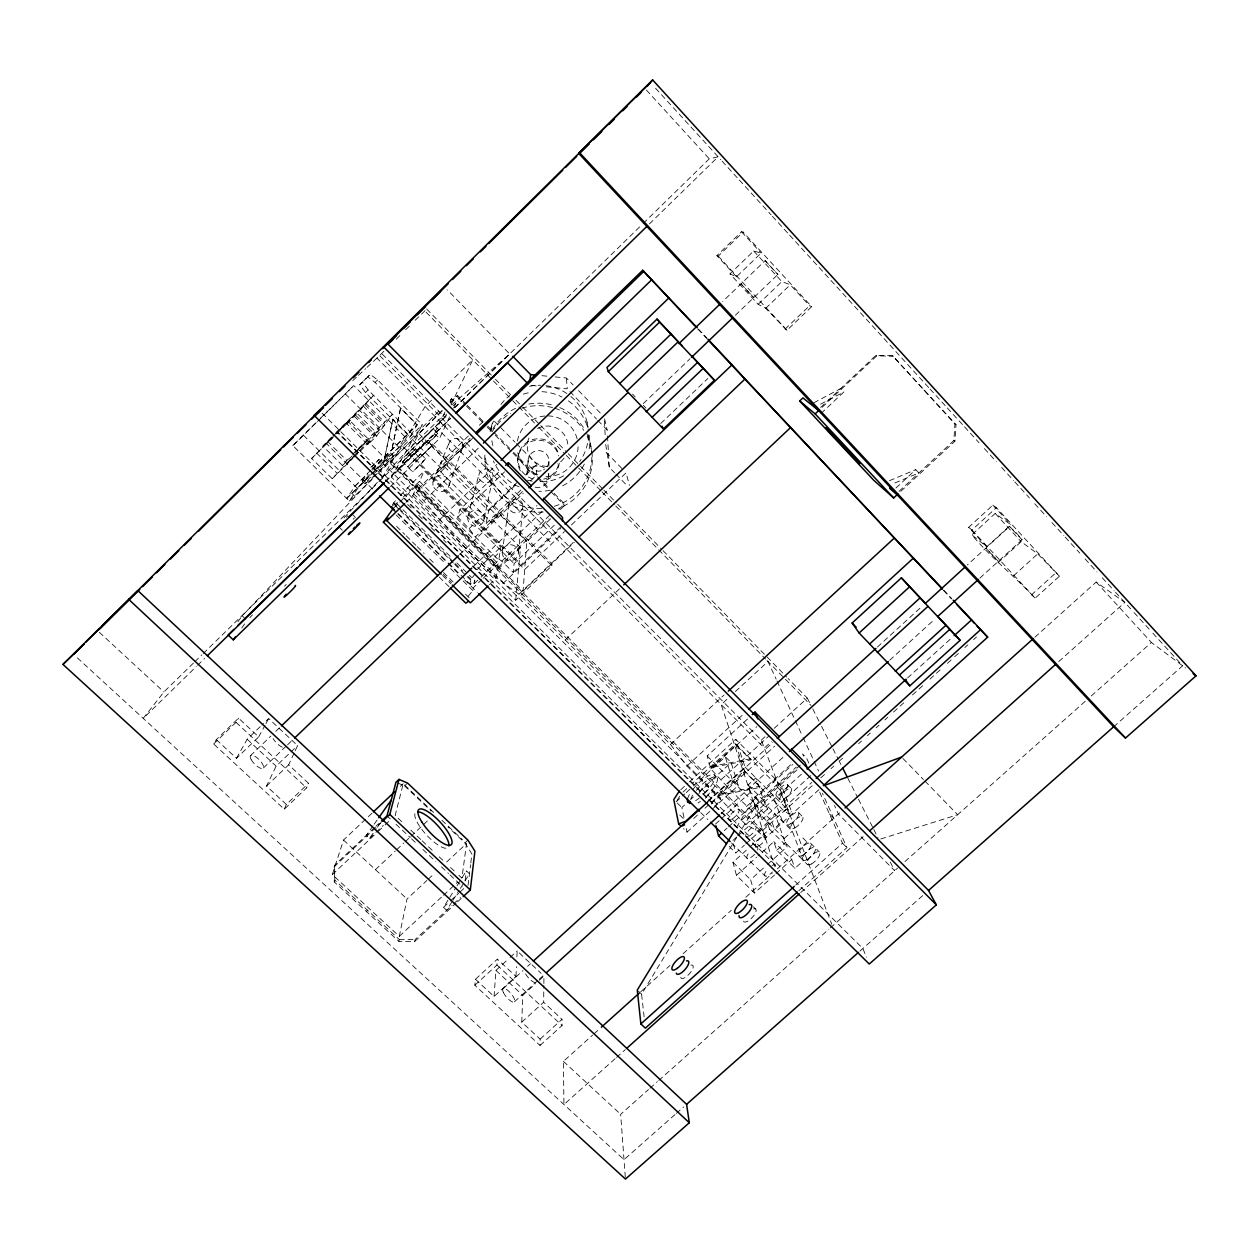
<?xml version="1.0" encoding="UTF-8"?>
<svg xmlns="http://www.w3.org/2000/svg" width="1259" height="1259" viewBox="0 0 1259 1259"><rect width="100%" height="100%" fill="white"/><g stroke="black" fill="none" stroke-linecap="round" stroke-linejoin="round"><path stroke-width="0.75" stroke-dasharray="5 3.75" d="M551.851 565.826L551.851 563.686L428.516 440.083L391.392 477.067L515.702 600.213L551.851 565.826L427.777 441.531M475.43 979.266L494.047 996.483L515.97 976.48L497.368 959.153L475.43 979.266L474.832 985.246L540.017 1045.458L540.111 1039.1L521.761 1022.135L543.668 1002.258L543.841 985.388M543.872 983.515L543.951 976.024L536.885 982.445M979.88 578.101L1022.056 539.718L1016.58 533.139L1009.482 526.498L967.4 564.913M548.719 476.815L548.767 473.305M548.861 466.302L548.94 461.046M521.761 1022.135L522.768 995.302L535.484 983.735M515.97 976.48L516.426 966.66M516.882 956.856L517.166 950.97L541.134 973.38M516.395 443.577L536.885 464.398L536.161 476.689L512.964 453.177M899.036 491.309L953.834 440.556L954.92 424L892.568 355.746L875.839 355.447L817.909 409.993M900.783 491.356L954.92 441.232L956.006 424.613L892.568 355.746M494.047 996.483L495.952 970.39L508.683 958.729M474.832 985.246L496.959 964.992L497.368 959.153M442.066 411.095L418.964 433.678L399.559 468.379L523.083 591.069L526.766 541.653L550.576 518.881M515.702 600.213L520.486 547.649L492.017 519.18L498.296 513.137L526.766 541.653M528.119 460.715L526.671 476.469A11.032 10.89 10.3 0 1 545.588 469.056M518.472 552.78L522.926 506.118M542.11 511.406L495.023 556.525L501.822 561.089L513.184 572.373L514.097 563.623L555.581 523.996M714.624 806.059A6.893 2.172 -45.7 0 0 720.006 797.514L378.99 459.425L371.798 466.947M468.049 885.345L470.583 864.728M470.803 862.934L471.905 853.948L464.917 842.916L448.078 826.99M465.153 880.45L466.381 870.819L469.481 873.73L460.164 888.681M517.701 460.558L517.905 458.984M518.456 455.223L518.661 453.681M502.199 552.559L509.029 504.119M489.358 584.743L496.125 578.274L498.249 563.827L418.13 484.196L393.249 508.416M481.08 577.141L498.8 560.176L500.736 547.036L424.314 470.882L399.418 496.266M442.224 410.387L390.007 462.022L497.982 569.194L498.249 567.321L549.003 518.771M418.964 433.678L448.157 462.919L441.862 469.04L440.713 471.873L491.388 522.485L497.746 516.379L498.296 513.137M374.568 827.556L334.564 865.232L334.249 881.945L398.883 941.386L414.762 941.433L415.108 939.529L452.201 905.174M491.388 522.485L492.017 519.18M468.143 596.262L472.865 590.581L473.494 587.528L481.741 579.628M454.751 564.41L474.265 583.657L474.863 580.698L469.339 575.237M472.503 438.415L436.165 473.746L486.068 523.571L488.634 510.871L516.206 484.322M392.871 419.09L383.586 462.824L392.871 419.09L410.277 436.495M400.378 408.546L391.848 449.746L400.692 408.105L416.949 425.149L373.168 468.348M371.94 813.235L343.502 840.052L332.297 874.627L399.292 936.303L407.019 898.957L426.848 880.482M398.883 941.386L399.276 939.482L334.815 880.167L334.564 865.232M475.383 573.836L470.882 579.187L469.827 584.176L474.863 580.698M483.786 520.486A8.199 8.01 15.4 0 0 473.793 510.509A8.199 8.01 15.4 0 0 470.063 523.886A8.199 8.01 15.4 0 0 483.786 520.486L492.788 477.853M355.479 517.543L351.796 513.656M433.631 812.464L403.21 783.727L395.153 815.486L403.667 823.48M366.731 911.815L367.203 909.974M467.97 516.111L479.065 474.013M491.026 428.06L493.009 420.553M338.734 526.75L342.479 530.401L343.062 529.488M522.454 491.592L475.32 536.948L469.166 528.607L457.662 517.15L459.881 509.627L500.106 470.756M334.249 881.945L334.815 880.167M449.007 485.769L462.635 447.496M440.713 471.873L447.087 465.673L448.157 462.919M216.312 739.647L236.472 758.296L258.693 736.908L238.549 718.149L216.312 739.647L213.652 743.975L284.266 809.207L306.598 787.929L308.518 783.303L288.673 764.827L294.338 752.583M433.08 481.331L449.526 441.925M284.266 809.207L286.36 804.422L308.518 783.303M818.932 789.661L765.11 838.305L757.934 831.192L745.895 824.582L686.879 766.086L670.48 744.431L519.007 594.138C478.593 567.573 447.889 528.544 416.477 492.442L418.208 488.665L470.126 438.163M390.4 486.462L439.501 438.541L449.668 416.65M453.602 408.168L455.978 403.069L451.635 398.694L448.849 401.416M295.157 750.836L297.58 745.58L268.655 718.527L261.951 724.995M405.98 502.294L412.795 495.684L418.13 484.196M403.053 497.289L419.467 481.3L424.314 470.882M450.218 403.116L457.489 395.436L465.767 403.84M286.36 804.422L266.499 786.057L276.13 766.133L289.539 753.291M446.441 414.117L444.915 417.264L379.762 351.56M451.068 404.548L472.739 359.838L439.123 392.792M385.301 481.426L434.418 433.426L445.041 411.992M449.998 402.014L451.635 398.694M399.024 509.407L394.838 505.284L396.05 502.892L401.59 508.353M392.399 504.765L395.83 500.153M258.693 736.908L265.035 725.215M265.948 723.547L268.655 718.527M765.157 260.644L777.889 274.478L765.157 260.644L722.729 301.452M236.472 758.296L247.173 739.238L260.597 726.286M378.172 473.4L415.281 437.093L422.269 424.771L377.606 379.935L370.225 374.411L359.744 384.735L365.503 392.556L409.962 436.999L417.233 424.692L375.088 382.421L367.707 376.913L370.225 374.411M391.392 477.067L412.653 439.863L441.862 469.04M213.652 743.975L236.047 722.32L238.549 718.149M382.028 478.058L425.117 406.531L432.12 399.67M644.12 1016.831L641.602 994.169L736.861 837.156M737.868 835.488L758.626 801.275L796.317 767.046M370.429 470.536L355.069 486.068L346.697 498.407L398.898 447.291L405.178 436.983L353.732 385.584L318.936 419.766M736.358 827.556L754.739 797.403L790.982 764.465M451.871 901.963L446.693 910.273L443.514 907.298L448.723 899.005M452.91 900.295L459.126 890.333M449.762 897.352L455.994 887.406M457.033 885.738L461.187 879.112M462.226 877.444L466.381 870.819M755.841 846.52L336.924 432.105L347.814 421.293L765.582 835.929M677.012 800.441L679.766 796.192M316.198 422.473L292.843 445.607L349.357 501.035L357.619 488.586L364.811 481.032L362.262 478.514M775.198 864.917L337.9 432.262L336.578 433.663M336.924 432.105L347.814 421.293M419.64 457.82L432.057 445.529L419.64 457.82L414.919 453.114L420.144 447.26L427.289 440.697L431.994 445.418M373.073 825.747L366.275 835.362L369.532 838.4L376.315 828.768M377.432 827.163L380.816 822.347M374.206 824.141L377.606 819.341M241.775 627.942L246.04 621.993M372.554 489.059L326.459 443.609L331.699 438.289M421.497 440.603L433.316 428.91L437.849 433.505L431.333 440.477L426.03 445.198L421.529 440.713L433.316 428.91M367.848 444.632L370.429 441.138L349.876 420.726L346.996 423.953L367.848 444.632L376.567 436.07L392.478 414.274L352.079 454.798M237.872 621.757L242.2 615.871L372.475 478.483M353.37 456.529L374.175 436.086L378.928 429.649L359.366 410.166L337.396 432.514M331.857 437.99L311.634 458.481L332.219 478.688L351.985 457.883M331.51 437.188L322.871 446.19L342.464 465.484L350.71 456.151M193.414 663.115L163.906 691.962L143.243 718.385L196.231 666.609M346.996 423.953L373.577 395.357L332.88 435.834M356.974 453.822L358.217 452.374L357.163 453.271M249.801 617.665L252.477 614.817M343.943 517.842L380.249 479.333M381.603 477.901L407.145 450.816L444.805 413.991M373.813 477.067L402.817 446.489L440.477 409.616M346.319 517.292L347.83 515.702M370.775 467.294L378.99 459.425M383.822 351.34L377.008 358.091L764.339 748.051L771.405 741.598M396.27 339.175L400.425 335.067M405.65 329.716L411.488 324.098M415.187 320.258L425.322 310.406M292.843 445.607L316.04 422.898M317.441 421.513L353.732 385.584M359.744 384.735L362.387 382.122L368.147 389.928L415.281 437.093M363.804 380.737L366.385 378.188M375.088 382.421L377.606 379.935M365.503 392.556L368.147 389.928M332.659 437.581L326.459 443.609M353.449 456.828L346.886 463.58L353.102 457.772M284.487 586.19L286.171 584.522M322.871 446.19L332.329 436.842M333.682 435.52L365.063 404.879L384.892 424.661L376.583 432.828L356.753 413.078M311.634 458.481L349.876 420.726M342.464 465.484L378.928 429.649M332.219 478.688L352.693 458.575M354.062 457.222L370.429 441.138M371.783 469.198L417.233 424.692M355.069 486.068L367.597 473.793M346.697 498.407L422.269 424.771M450.549 402.235L457.489 395.436M349.357 501.035L372.68 478.782M453.177 405.807L455.978 403.069M446.457 415.675L408.026 453.24L524.688 569.54L564.488 531.581M454.767 407.554L510.084 353.464M194.83 661.73L201.849 654.869M203.266 653.5L377.558 483.11M378.959 481.741L446.426 415.785M454.562 407.837L641.807 224.794M643.223 223.425L709.289 158.839L718.118 156.808L646.843 226.431M197.632 665.256L204.603 658.441M385.616 481.615L450.486 418.24M399.559 468.379L450.706 418.413M394.838 505.284L397.576 502.624M468.332 436.007L440.681 462.903L488.634 510.871M479.38 425.243L483.535 421.214M416.477 492.442L471.228 439.202M424.488 500.374L479.207 447.26M438.982 520.36L496.849 464.382M736.499 276.791L716.875 255.608L741.535 231.75L743.125 232.065L811.709 306.692L786.938 330.283L765.708 308.313L758.154 304.3L729.952 273.88L753.7 250.997L761.128 253.075L736.499 276.791L729.952 273.88M716.875 255.608L718.244 256.112L743.125 232.065M457.662 517.15L504.591 471.826M469.166 528.607L518.834 480.749M525.853 475.021L536.885 464.398M486.068 523.571L520.911 490.034M530.668 480.639L536.255 475.272L513.373 452.091M250.368 755.778L270.827 736.106M275.831 731.306L280.065 727.214M459.677 554.464L523.319 493.26M263.461 767.927L286.139 746.178M287.556 744.809L293.221 739.379M473.195 566.739L536.963 505.567M643.255 403.62L690.026 358.752M735.366 315.254L777.889 274.478M477.082 569.713L500.736 547.036M290.876 752.001L297.58 745.58M758.154 304.3L781.855 281.607L790.29 284.786L809.584 305.764L811.709 306.692M474.265 583.657L479.71 578.432M483.126 578.306L498.249 563.827M266.499 786.057L288.673 764.827M765.708 308.313L790.29 284.786M501.822 561.089L549.994 514.994M558.886 509.328L564.52 503.93L551.064 490.286M497.982 569.194L520.486 547.649M560.381 509.502L564.583 505.488L564.52 503.93M660.739 423.512L707.841 378.503M513.184 572.373L561.309 526.419M502.813 583.641L560.822 528.261M571.492 524.893L626.101 472.817L629.421 485.376M785.018 329.166L809.584 305.764M336.877 433.206L337.9 432.262M519.007 594.138L573.018 542.723M523.083 591.069L574.277 542.33M400.362 786.403L403.21 783.727M397.687 782.988L404.548 785.884L407.554 783.035M565.212 639.997L619.444 588.882M375.953 826.25L378.723 823.638M333.997 866.979L381.194 822.52M822.127 407.286L876.72 355.888L893.497 356.187M369.532 838.4L383.35 825.385M821.088 413.393L843.813 392.005L840.65 388.575L812.559 403.447M332.297 874.627L376.583 832.954M377.999 831.617L383.712 826.234M385.144 824.897L390.857 819.515M375.418 869.654L395.279 851.021M396.695 849.699L403.793 843.042M405.209 841.72L409.474 837.723M410.89 836.385L427.918 820.427M464.917 842.916L467.923 840.115M428.265 879.16L433.93 873.888M446.677 862.006L466.522 843.546L461.927 878.168L457.662 874.171M352.756 380.627L357.037 376.646M358.453 375.324L365.598 368.698M367.014 367.376L379.683 355.605L761.302 740.135L831.758 924.185M399.292 936.303L441.988 896.66M443.42 895.338L457.647 882.134M443.514 907.298L449.022 902.199M450.407 900.925L458.669 893.276M460.039 892.001L464.178 888.162M895.952 487.988L915.749 469.638L918.834 472.975L892.505 483.928M453.586 903.883L460.464 897.51M414.762 941.433L456.073 903.175M457.489 901.853L461.77 897.887M670.48 744.431L723.941 695.141M726.868 699.39L721.202 704.615L774.726 866.444M735.382 691.553L768.006 661.51L776.158 679.168M686.879 766.086L743.188 714.404M810.78 775.607L761.963 819.814C743.723 804.045 727.025 786.796 710.753 768.871L707.196 755.982L748.003 718.543M680.741 789.755L687.981 783.129M689.428 781.808L735.744 739.348L775.623 779.368L782.39 787.882L791.612 811.709L789.047 814.038L784.31 811.237L744.872 771.814L735.571 743.912L692.78 783.098M986.678 546.831L968.627 527.348L992.879 505.127L996.404 507.629L1059.448 576.213L1035.103 598.198C1014.77 576.26 991.069 557.91 971.838 534.807L995.192 513.436L1010.883 524.735L986.678 546.831L971.838 534.807M682.992 792.068L687.194 788.228M711.272 767.549L735.933 744.982L750.82 759.901L711.272 767.549L710.973 766.448L750.443 758.815L750.82 759.901M710.753 768.871L756.832 726.679M968.627 527.348L971.948 530.008L996.404 507.629M676.099 801.857L684.786 793.91M686.234 792.572L692.025 787.268M693.473 785.946L725.326 756.785L731.086 762.529L738.278 785.443L687.068 832.136L683.464 828.611M510.1 957.438L517.166 950.97M679.703 814.966L684.408 819.593L681.874 807.538L689.098 800.913M690.546 799.591L693.441 796.947M699.233 791.659L731.086 762.529M761.302 740.135L765.614 736.2M774.238 728.316L807.302 698.1L788.055 678.444M721.36 779.431L768.856 736.043M707.416 801.401L745.06 767.046L735.744 739.348M502.923 988.85L522.989 970.532M527.6 966.33L530.495 963.686M708.109 801.574L772.9 742.432M877.397 647.047L922.406 605.988M718.653 794.209L744.494 770.65L760.467 787.41L718.999 795.42L718.653 794.209L760.043 786.198M693.725 818.476L699.343 813.361M704.961 808.231L744.872 771.814M728.316 788.48L774.584 746.257M738.057 835.756L767.455 809.112L750.506 792.21L748.098 784.939L755.872 777.857L764.937 803.824L792.32 831.145L803.447 860.684L794.948 868.317L776.756 850.266L773.813 841.673L758.012 855.947M514.506 1001.739L537.766 980.556M539.23 979.234L543.589 975.269M721.014 813.755L785.002 755.494M889.72 660.188L934.792 619.145M997.868 562.883L1021.175 541.669L1037.715 553.897L1059.448 576.213M715.474 824.078L719.692 820.254M721.092 818.979L750.506 792.21M789.047 814.038L779.919 790.133L773.168 781.603L775.623 779.368M746.477 806.531L792.698 764.528M724.255 830.704L727.104 828.107M728.536 826.817L754.235 803.462L771.499 820.648L774.269 828.579L782.39 821.246L772.617 794.602L764.842 801.653L767.455 809.112M751.497 809.395L800.331 765.063M741.504 820.239L797.765 769.155M1013.542 575.835L1037.715 553.897M767.486 864.461L787.174 846.725L784.2 838.478L756.801 811.205L764.937 803.824M779.919 790.133L782.39 787.882M745.895 824.582L802.691 773.057M907.55 677.956L952.701 637.007M736.672 837.03L732.47 840.839L735.838 852.925L744.384 845.182M784.388 801.841L786.906 799.559M757.934 831.192L811.787 782.437M745.816 843.892L771.499 820.648M765.11 838.305L762.561 830.578L813.503 784.483M820.774 777.905L825.149 773.955M830.956 768.682L833.867 766.054M839.69 760.782L842.601 758.154M858.622 743.66L861.534 741.032M867.341 735.76L870.252 733.131M876.075 727.859L878.987 725.231M884.809 719.959L887.721 717.331M893.544 712.059L905.19 701.515M912.46 694.937L924.106 684.408M929.929 679.136L941.575 668.608M947.398 663.336L953.22 658.064M954.668 656.742L959.043 652.792M964.866 647.535L967.778 644.891M973.6 639.635L976.512 636.991M784.31 811.237L786.891 808.892L791.612 811.709M774.553 874.989L754.471 893.056L736.468 875.383L732.943 862.305L748.428 848.298M749.829 847.024L769.548 829.209L766.794 821.151L774.914 813.786L785.27 842.601L807.57 864.681M540.111 1039.1L561.986 1019.334L543.668 1002.258M1031.31 595.019L1055.451 573.207M540.017 1045.458L562.065 1025.55L561.986 1019.334M736.468 875.383L756.58 857.237M784.2 838.478L792.32 831.145M776.756 850.266L785.27 842.601M754.471 893.056L750.6 879.679L766.07 865.736M615.053 1058.756L563.938 1104.521L563.403 1061.368L592.596 1035.103M594.059 1033.796L599.898 1028.54M640.768 991.762L669.961 965.511M683.086 953.692L731.259 910.351M745.863 897.226L772.129 873.589M777.37 868.867L840.744 811.866M1034.882 637.211L1096.18 582.051L1124.806 602.447L1055.498 664.484M776 873.699L791.769 859.504L773.813 841.673M795.751 885.077L842.507 843.168L818.366 789.22M798.757 890.805L846.961 847.653L822.473 793.359M616.517 1057.45L625.282 1049.613M800.755 892.521L863.753 836.133M625.298 1177.134L620.656 1114.309L648.511 1089.539M649.974 1088.248L657.308 1081.717M658.772 1080.427L828.847 929.221M830.326 927.914L897.604 868.112M904.922 861.597L1085.431 701.121M1091.301 695.912L1151.418 642.468L1185.616 668.025M353.165 519.212L354.33 518.189M674.95 1114.624L624.008 1159.649L74.895 655.64M676.398 1113.334L683.684 1106.913M859.928 951.096L922.705 895.605M1113.633 726.805L1182.626 665.806L1151.088 631.247M451.698 405.005L509.675 353.952L447.449 289.948M391.344 506.795L396.05 502.892M437.786 433.395L426.03 445.198M415.675 448.802L402.612 461.896L412.574 471.795L420.113 464.98L425.652 458.843L415.675 448.802L402.612 461.896M414.919 453.114L427.289 440.697M425.605 458.701L412.574 471.795M820.616 404.155L843.813 392.005M889.484 480.686L915.749 469.638M880.781 838.982L957.658 814.73L924.861 780.989M399.276 939.482L415.108 939.529M541.921 375.686L547.571 376.221M555.109 376.929L566.408 377.999L573.144 384.971M531.235 385.396L538.805 386.104M546.375 386.828L567.227 388.795L566.408 377.999M875.839 355.447L876.72 355.888M923.901 390.054L924.909 390.589M954.92 424L956.006 424.613M1022.056 539.718L1009.482 526.498M953.834 440.556L954.92 441.232M99.319 632.254L163.906 691.962M563.403 1061.368L620.656 1114.309M247.173 739.238L276.13 766.133M495.952 970.39L522.768 995.302M343.502 840.052L407.019 898.957M236.047 722.32L306.598 787.929M496.959 964.992L562.065 1025.55M410.78 830.153L420.726 839.485M422.143 840.823L433.505 851.493M439.186 856.828L444.868 862.163M450.565 867.498L456.246 872.833M387.017 815.832L390.259 818.885M395.94 824.22L410.166 837.534M411.583 838.872L417.264 844.191M422.945 849.526L435.74 861.518M441.437 866.853L448.534 873.51M449.951 874.848L462.745 886.84M441.862 820.254L462.415 839.659M404.548 785.884L431.223 811.079M242.2 615.871L245.883 619.349M638.344 991.085L641.602 994.169M753.449 906.826L755.636 908.982M396.554 526.325L404.831 534.461M406.216 535.83L415.879 545.32M417.248 546.674L424.141 553.472M429.665 558.902L435.189 564.331M443.467 572.467L453.114 581.973M465.531 594.185L469.67 598.245M303.482 435.331L357.619 488.586M677.248 802.99L681.874 807.538M443.137 574.246L451.54 582.508M442.586 575.52L450.927 583.72M316.591 453.067L336.735 472.88M732.943 862.305L750.6 879.679M439.249 577.078L449.038 586.694M352.127 493.638L354.802 496.266M393.438 502.75L397.592 506.842M398.977 508.211L462.588 571.004M468.128 576.465L470.882 579.187M400.409 510.776L453.366 563.041M327.371 441.264L346.571 460.212M398.237 513.578L447.795 562.458M448.582 562.978L460.196 574.671M461.03 575.253L473.494 587.528M397.687 513.845L446.583 562.033M447.968 563.418L459.142 574.434M464.728 579.943L477.303 592.328M700.791 812.653L707.778 819.546M731.526 842.948L765.047 875.996A7.538 2.738 -46.1 0 0 772.475 871.983M362.34 481.268L364.953 483.849M396.176 515.01L444.978 563.103M450.565 568.596L461.707 579.596M463.107 580.966L472.865 590.581M729.181 846.378L735.838 852.925M322.178 413.282L862.871 948.499L866.428 957.139M407.68 504.434L411.819 508.51M418.696 515.324L424.204 520.77M431.082 527.568L435.221 531.66M443.483 539.828L446.237 542.55M402.974 509.722L451.351 557.501M456.891 562.962L467.955 573.884M390.841 460.668L498.249 567.321M418.208 488.665L762.561 830.578M412.795 495.684L496.125 578.274M345.186 393.768L398.898 447.291M738.278 785.443L732.297 779.494L725.326 756.785M459.881 509.627L514.097 563.623M707.196 755.982L757.304 805.886L761.963 819.814M355.715 415.328L376.567 436.07M354.062 416.084L374.175 436.086M419.467 481.3L498.8 560.176M769.548 829.209L787.174 846.725M390.558 453.051L393.154 455.632M714.121 774.741L716.465 777.071M810.513 843.137L819.263 851.871M412.873 448.597L417.705 453.429M802.801 837.88L807.082 842.145M365.629 403.195L384.53 422.08M748.098 784.939L764.842 801.653M787.08 824.519L791.266 828.705M363.174 405.933L382.343 425.054M402.817 446.489L519.149 562.427M754.739 797.403L758.626 801.275M735.571 743.912L773.168 781.603M798.269 812.354L802.439 816.524M447.087 465.673L497.746 516.379M776.441 795.94L780.438 799.937M745.06 767.046L786.891 808.892M440.099 421.97L444.931 426.848M829.413 813.912L833.678 818.208M435.394 426.486L551.883 543.589M787.127 784.357L791.124 788.354M434.418 433.426L439.501 438.541M842.507 843.168L846.961 847.653M467.152 405.225L486.478 424.818M487.815 426.172L512.035 450.722M537.593 476.642L549.711 488.917M457.001 396.475L465.201 404.768M466.554 406.153L485.659 425.511M487.028 426.895L493.858 433.82M495.228 435.205L511.595 451.792M537.514 478.058L549.695 490.412M551.049 491.781L564.583 505.488M494.519 421.372L515.025 442.192M426.691 309.037L494.016 377.857M495.401 379.258L510.509 394.712M516.001 400.331L521.509 405.949M522.878 407.349L539.371 424.204M540.74 425.605L566.849 452.296M568.218 453.712L579.203 464.949M580.588 466.349L602.573 488.822M603.942 490.223L616.312 502.86M617.681 504.277L661.652 549.223M663.021 550.624L786.686 677.027M426.109 312.201L492.096 379.62M493.465 381.021L511.343 399.276M512.712 400.692L537.467 425.967M538.836 427.368L564.961 454.058M566.33 455.459L577.33 466.696M578.699 468.096L600.7 490.569M602.07 491.97L614.439 504.623M615.808 506.024L765.645 659.102M767.03 660.503L811.016 705.449M605.721 444.474L609.293 467.325L614.565 472.723M615.871 474.076L627.737 486.257M606.177 452.311L623.441 470.079M902.986 758.5L923.492 779.589M578.526 390.542L601.44 414.227M569.886 391.549L596.514 419.042M597.836 420.412L607.153 430.027L607.389 433.962M632.522 394.083L635.197 396.884M643.27 405.288L645.961 408.089M698.525 329.181L706.567 337.742M943.904 590.314L951.82 598.749M697.722 328.867L707.117 338.876M943.4 590.298L951.442 598.875M718.244 256.112L786.938 330.283M971.948 530.008L1035.103 598.198M753.7 250.997L781.855 281.607M995.192 513.436L1021.175 541.669M741.535 231.75L761.128 253.075M992.879 505.127L1010.883 524.735M646.402 90.05L709.289 158.839M1096.18 582.051L1151.418 642.468M655.577 88.256L720.778 159.704M722.099 161.152L737.994 178.573M739.316 180.021L771.106 214.864M772.428 216.312L788.339 233.733M789.661 235.197L928.749 387.615M930.071 389.062L945.981 406.484M947.303 407.932L963.198 425.353M964.52 426.801L979.093 442.775M984.396 448.582L996.31 461.644M1001.613 467.451L1013.542 480.513M1014.864 481.961L1029.437 497.934M1034.725 503.742L1046.654 516.804M1051.957 522.611L1063.871 535.673M1065.193 537.121L1079.766 553.094M1085.069 558.902L1096.998 571.964M1102.286 577.771L1114.215 590.833M1115.537 592.281L1132.691 611.087M1134.013 612.519L1149.782 629.799M807.302 698.1L810.277 703.97M812.763 708.911L820.679 724.523M821.545 726.27L832.089 747.075M832.97 748.806L838.226 759.224M839.108 760.955L840.87 764.418M847.889 778.298L857.552 797.388M858.433 799.119L872.975 827.855M873.825 829.539L878.058 837.896M890.286 862.069L894.677 870.709L838.4 813.975L834.481 805.508M776.976 680.946L802.266 735.712M803.085 737.475L818.57 771.043M808.86 763.159L806.452 757.839L802.581 753.921L804.957 759.208M791.769 859.504L794.948 868.317M754.235 803.462L756.801 811.205M604.572 418.885L607.153 430.027M686.297 828.564L687.068 832.136M587.072 422.127L587.937 427.777M590.298 443.388L590.754 446.331M607.499 435.913L609.293 467.325M604.367 420.947L605.264 436.621M772.066 865.468A7.538 2.738 -46.1 0 1 775.387 867.608M765.047 876.012A7.538 2.738 -46.1 0 1 767.801 868.93M698.934 793.721A6.909 2.109 -45.7 0 1 705.166 786.844A6.909 2.109 -45.7 0 1 708.502 787.426A6.909 2.109 -45.7 0 1 702.852 794.398M705.481 798.3A6.909 2.14 -45.7 0 1 712.216 791.974A6.909 2.14 -45.7 0 1 713.916 794.366A6.909 2.14 -45.7 0 1 707.464 801.102M711.319 804.076A6.893 2.172 -45.7 0 1 720.006 797.514M696.321 790.4A19.011 5.791 -45.7 0 1 716.749 777.259A19.011 5.791 -45.7 0 1 705.229 797.466M700.366 801.432A19.011 5.791 -45.7 0 1 698.037 802.943M690.876 798.568A19.011 5.791 -45.7 0 1 692.749 795.232M693.001 789.314A19.011 5.76 -45.7 0 1 714.199 774.773A19.011 5.76 -45.7 0 1 702.852 795.121M699.186 798.19A19.011 5.76 -45.7 0 1 695.66 800.598M687.524 799.087A19.011 5.76 -45.7 0 1 690.404 792.918M372.396 470.111A20.018 0.803 -44.8 0 1 390.636 453.035A20.018 0.803 -44.8 0 1 374.427 470.284M369.69 474.848A20.018 0.803 -44.8 0 1 368.021 474.612M373.829 473.84A20.002 0.85 -44.8 0 1 393.249 455.758A20.002 0.85 -44.8 0 1 372.318 477.476A20.002 0.85 -44.8 0 1 370.618 477.161M578.07 446.772A30.531 30.263 13.4 0 1 544.045 476.217M537.845 474.816A30.531 30.263 13.4 0 1 517.181 448.959M517.465 441.059A30.531 30.263 13.4 0 1 546.359 415.911M547.948 415.895A30.531 30.263 13.4 0 1 577.157 438.919M564.079 458.087A20.349 20.175 13.4 0 1 557.517 463.879M547.335 466.412A20.349 20.175 13.4 0 1 530.055 435.897M537.593 428.595A20.349 20.175 13.4 0 1 567.919 446.599M584.365 464.052A50.281 49.809 17.2 0 1 560.711 486.729M550.12 490.223A50.281 49.809 17.2 0 1 538.994 491.293M519.054 486.887A50.281 49.809 17.2 0 1 493.355 460.951M490.16 431.68A50.281 49.809 17.2 0 1 493.544 421.025M523.382 394.146A50.281 49.809 17.2 0 1 530.668 392.336M541.968 391.675A50.281 49.809 17.2 0 1 561.955 396.994M568.407 400.866A50.281 49.809 17.2 0 1 588.221 429.665M589.275 435.142A50.281 49.809 17.2 0 1 589.007 449.998M591.872 457.048A53.208 52.626 13.8 0 1 553.771 506.433M541.638 508.447A53.208 52.626 13.8 0 1 485.533 455.38M492.804 429.036A53.208 52.626 13.8 0 1 515.608 408.294M528.89 404.045A53.208 52.626 13.8 0 1 553.189 405.256M559.783 407.601A53.208 52.626 13.8 0 1 585.215 430.562M586.788 433.631A53.208 52.626 13.8 0 1 591.793 453.13M588.52 434.654A48.66 48.251 19.5 0 1 579.644 461.581M563.654 475.823A48.66 48.251 19.5 0 1 539.434 481.851M532.227 481.206A48.66 48.251 19.5 0 1 526.939 480.025M492.883 445.592A48.66 48.251 19.5 0 1 491.561 438.478M491.325 431.27A48.66 48.251 19.5 0 1 492.175 424.063M500.972 404.407A48.66 48.251 19.5 0 1 509.895 395.389M529.583 386.293A48.66 48.251 19.5 0 1 540.504 385.27M545.965 385.663A48.66 48.251 19.5 0 1 569.383 395.31M570.815 396.443A48.66 48.251 19.5 0 1 588.095 427.446M591.777 451.462A53.838 53.224 13.1 0 1 558.524 508.479M543.259 512.02A53.838 53.224 13.1 0 1 484.872 454.987M492.096 431.821A53.838 53.224 13.1 0 1 510.524 413.33M521.761 408.246A53.838 53.224 13.1 0 1 553.189 407.759M554.873 408.262A53.838 53.224 13.1 0 1 583.798 430.358M587.198 436.448A53.838 53.224 13.1 0 1 591.478 449.731M558.508 464.917A20.711 20.474 13.1 0 1 543.731 479.128M533.061 478.955A20.711 20.474 13.1 0 1 518.016 457.143A20.711 20.474 13.1 0 1 537.058 438.824A20.711 20.474 13.1 0 1 558.666 454.31M559.232 462.997A20.821 20.585 12.8 0 1 540.111 481.379M520.408 470.897A20.821 20.585 12.8 0 1 530.763 441.673A20.821 20.585 12.8 0 1 558.697 455.868M541.102 470.85A10.418 10.292 12.8 0 1 528.292 458.921A10.418 10.292 12.8 0 1 544.596 452.532A10.418 10.292 12.8 0 1 543.62 469.875M548.373 473.982A11.032 10.89 10.3 0 1 534.729 487.107M755.605 847.338A7.554 2.644 -46 0 1 757.54 849.951M754.582 854.326A7.554 2.644 -46 0 1 747.216 858.418A7.554 2.644 -46 0 1 750.065 851.414M753.559 908.872A8.687 3.242 -46.8 0 1 755.274 913.326A8.687 3.242 -46.8 0 1 746.965 921.572A8.687 3.242 -46.8 0 1 743.833 918.503M690.892 965.118A8.671 3.179 -47.9 0 1 692.466 969.367A8.671 3.179 -47.9 0 1 684.912 977.614A8.671 3.179 -47.9 0 1 680.773 976.181M445.922 848.267A23.921 7.302 47.2 0 1 423.827 831.916A23.921 7.302 47.2 0 1 415.942 812.228M535.421 982.492A8.703 2.754 49.3 0 1 530.133 979.533M528.56 977.944A8.703 2.754 49.3 0 1 524.924 972.703M282.362 747.232A8.986 2.99 45.1 0 1 273.093 738.561M367.172 440.508L356.328 451.304L367.172 440.508M741.016 283.873L753.763 297.628L741.016 283.873M420.679 453.885L407.601 466.853L420.679 453.885M986.159 548.389L998.293 561.341L986.159 548.389M758.847 845.906A7.208 2.518 -45.8 0 0 765.991 836.464A7.208 2.518 -45.8 0 0 757.32 841.327A7.208 2.518 -45.8 0 0 758.847 845.906M449.526 448.991A7.176 7.05 28.6 0 0 461.927 449.195A7.176 7.05 28.6 0 0 455.727 438.478A7.176 7.05 28.6 0 0 449.526 448.991M510.808 510.855A7.082 6.956 10.9 0 0 522.674 507.912A7.082 6.956 10.9 0 0 514.081 499.256A7.082 6.956 10.9 0 0 510.808 510.855M433.914 487.485A8.278 8.073 23.6 0 0 448.188 487.721A8.278 8.073 23.6 0 0 441.028 475.446A8.278 8.073 23.6 0 0 433.914 487.485M504.544 558.193A8.136 7.947 7.6 0 0 518.189 554.826A8.136 7.947 7.6 0 0 508.29 544.958A8.136 7.947 7.6 0 0 504.544 558.193M479.758 479.333A7.129 7.003 20 0 0 492.08 479.537A7.129 7.003 20 0 0 485.958 468.915A7.129 7.003 20 0 0 479.758 479.333M731.888 819.216A7.239 2.361 -45.7 0 0 739.127 809.805A7.239 2.361 -45.7 0 0 730.55 814.809A7.239 2.361 -45.7 0 0 731.888 819.216M749.074 836.228A7.224 2.455 -45.8 0 0 756.25 826.801A7.224 2.455 -45.8 0 0 747.61 831.711A7.224 2.455 -45.8 0 0 749.074 836.228M779.809 795.106A7.932 2.675 -45.1 0 0 787.599 784.861A7.932 2.675 -45.1 0 0 777.968 790.479A7.932 2.675 -45.1 0 0 779.809 795.106M783.822 799.135A7.916 2.691 -45.1 0 0 791.596 788.874A7.916 2.691 -45.1 0 0 781.949 794.46A7.916 2.691 -45.1 0 0 783.822 799.135M794.854 827.934A8.294 2.959 -45.3 0 0 802.959 817.107A8.294 2.959 -45.3 0 0 792.792 822.819A8.294 2.959 -45.3 0 0 794.854 827.934M806.988 859.629A8.719 3.258 -45.5 0 0 815.454 848.157A8.719 3.258 -45.5 0 0 804.721 853.995A8.719 3.258 -45.5 0 0 806.988 859.629M802.581 855.254A8.719 3.226 -45.5 0 0 811.079 843.782A8.719 3.226 -45.5 0 0 800.346 849.652A8.719 3.226 -45.5 0 0 802.581 855.254M790.652 823.748A8.309 2.927 -45.3 0 0 798.773 812.921A8.309 2.927 -45.3 0 0 788.622 818.665A8.309 2.927 -45.3 0 0 790.652 823.748M811.378 864.004A8.703 3.289 -45.6 0 0 819.829 852.532A8.703 3.289 -45.6 0 0 809.081 858.339A8.703 3.289 -45.6 0 0 811.378 864.004M503.364 992.454A8.687 2.896 49.4 0 0 513.845 1002.133A8.687 2.896 49.4 0 0 508.888 991.337A8.687 2.896 49.4 0 0 503.364 992.454M251.218 759.665A8.97 3.147 45.1 0 0 262.848 768.478A8.97 3.147 45.1 0 0 256.631 757.462A8.97 3.147 45.1 0 0 251.218 759.665"/><path stroke-width="1.5" d="M463.202 896.581L470.315 889.971L474.911 851.131L467.923 840.115L407.554 783.035L398.993 779.4L395.971 782.264L387.017 815.832L381.477 821.041M529.771 381.682L530.637 374.6L512.822 356.297M507.896 465.94L508.416 462.714L531.408 485.943M382.626 821.167L389.786 814.431L398.993 779.4M441.185 574.151L386.938 520.817L388.276 518.189L383.381 522.202L437.864 575.709M393.249 508.416L383.381 522.202M734.312 830.909L637.274 990.062L640.862 1023.897L645.379 1028.162L797.293 892.112M579.392 152.528L578.794 153.488L1113.633 726.805L1125.499 738.057L1196.05 675.831L652.634 79.931L579.392 152.528L1125.499 738.057M679.293 791.093L673.785 799.575L678.664 823.905L681.056 826.25L684.581 824.928M378.739 817.736L391.203 800.11M233.733 629.5L228.115 634.977L233.245 639.824L235.386 636.849M647.189 86.194L652.634 79.931M350.175 531.928C340.827 543.164 369.186 514.506 356.675 525.412M286.249 594.264C277.232 604.43 298.304 584.664 295.251 585.498M388.386 343.754L396.632 335.476M403.509 328.568L410.371 321.675M417.248 314.766L425.495 306.488M432.372 299.579L440.619 291.301M62.95 664.406L137.798 590.565L686.596 1104.332L689.303 1122.76L625.455 1179.069L62.95 664.406L84.322 643.931M387.221 343.345L928.528 890.443L936.334 904.875L869.261 964.032L314.168 415.423L650.352 82.559M73.463 654.334L83.047 644.828M85.785 642.121L99.477 628.556M102.215 625.833L319.424 410.56L314.168 415.423M99.272 629.531L139.765 589.417M142.55 586.647L152.323 576.968M156.509 572.814L164.882 564.52M170.469 558.98L178.841 550.687M184.428 545.147L191.415 538.238M198.387 531.314L280.741 449.699M283.543 446.929L293.316 437.235M297.502 433.096L305.874 424.787M311.461 419.263L319.833 410.953M325.404 405.429L332.392 398.505M339.379 391.58L344.966 386.057M353.338 377.747L358.862 372.286M368.619 362.608L371.405 359.854M382.657 348.696L448.251 283.684M452.453 279.529L460.825 271.236M466.412 265.696L473.384 258.772M480.371 251.863L485.943 246.323M488.744 243.554L562.726 170.233M565.511 167.478L576.685 156.399M579.47 153.629L589.243 143.951M593.43 139.796L601.818 131.503M608.789 124.578L614.376 119.054M622.749 110.745L626.935 106.606M636.708 96.912L640.894 92.773M353.338 528.654L355.038 526.97M237.935 625.377L296.888 567.793M299.689 565.055L344.604 521.179M348.806 517.071L383.901 482.795M207.389 655.719L384.215 482.984M455.994 412.858L646.843 226.431M456.246 412.999L507.566 362.86L527.977 383.822M233.245 639.824L389 487.831M475.729 432.703L642.672 270.292L697.187 327.765M386.938 520.817L404.627 503.616M476.831 433.741L643.868 271.283M483.409 443.168L651.769 279.703M501.082 460.29L669.033 297.801M505.646 465.389L508.416 462.714M682.472 346.068L657.009 319.109L606.98 367.471L608.302 371.657L663.351 429.004L714.435 380.234L691.852 355.998M608.302 371.657L659.574 322.147L657.009 319.109M619.711 383.554L670.937 334.186L659.574 322.147M626.62 391.376L678.113 341.85L670.937 334.186M281.481 725.861L458.26 555.833M528.985 487.815L627.973 392.588M678.884 343.628L719.912 304.174M294.637 738.01L471.779 568.092M542.645 500.138L640.422 406.342M691.443 357.399L732.533 317.976M646.15 411.724L697.58 362.45L678.113 341.85M652.099 417.28L703.214 368.352L697.58 362.45M488.004 586.033L470.394 602.856L452.311 585.089M565.071 524.216L732.03 364.842L707.904 339.175M578.715 537.31L745.045 378.975L732.03 364.842M897.935 494L893.654 497.95L873.809 480.324L799.67 400.976L802.959 397.875L817.909 409.993M373.356 811.882L394.681 791.769M623.724 584.853L790.652 427.493M799.67 400.976L815.14 413.881L819.341 409.93M315.647 415.092L323.563 407.743M728.269 691.144L894.441 537.939L942.582 588.913M748.963 709.1L913.515 557.989M752.221 714.671L755.038 712.09L779.337 736.657M937.483 616.044L960.113 640.312L909.832 685.856L859.126 633.009L852.138 623.016L901.397 577.834L925.459 603.297L964.488 567.557M859.126 633.009L909.565 586.804L960.113 640.312M869.639 643.963L920.046 597.899M698.729 809.332L685.699 821.23L678.664 823.905M533.391 961.026L707.574 802.062M777.244 738.466L875.949 648.385M877.303 652.571L927.962 606.35M546.5 972.609L719.55 815.077M789.362 751.529L888.256 661.51M937.703 616.501L978.432 579.423M389.834 342.432L392.745 339.788M895.291 671.315L945.887 625.33M726.522 843.75L718.543 835.897L721.391 833.301M899.461 675.044L949.774 629.374M807.066 769.107L906.102 679.278M954.165 635.685L971.633 619.837L987.67 637.164L823.292 785.71M816.147 778.487L980.604 629.642M601.346 1027.218L639.304 993.083M845.119 807.932L1033.419 638.518M640.862 1023.897L794.287 886.383M626.73 1048.306L799.292 893.843M869.607 830.893L1055.498 664.484M686.596 1104.332L858.465 952.386M928.528 890.443L1113.633 726.805M468.427 601.377L465.799 603.155L450.423 588.063M825.101 785.191L901.617 757.084M530.637 374.6L536.287 375.151M1193.076 673.596L1196.05 675.831M890.16 488.036L893.119 490.617M889.798 488.35L896.203 493.921M128.638 599.315L689.303 1122.76M389.786 814.431L470.315 889.971M391.344 506.795L394.098 509.502M379.526 495.936L394.901 511.091M478.703 593.713L699.39 811.284M710.564 822.3L730.126 841.579M383.476 346.713L936.334 904.875M543.558 498.249L562.49 517.386L562.6 521.226M791.486 748.948L804.989 762.592L807.885 769.107M987.67 637.164L976.953 626.006M852.138 623.016L856.151 627.218M703.214 368.352L714.435 380.234M953.142 600.165L971.633 619.837M745.045 378.975L894.441 537.939M642.672 270.292L695.031 326.018M708.455 340.292L942.047 588.866M956.824 604.588L974.277 623.158M815.14 413.881L893.654 497.95M901.397 577.834L909.565 586.804M905.221 679.514L909.832 685.856M842.617 767.896L847.008 776.567M662.045 426.266L663.351 429.004M755.038 712.09L757.713 718.92M715.915 825.762L718.543 835.897M689.775 803.525A19.011 5.791 -45.7 0 1 689.869 801.401M690.011 802.817A19.011 5.76 -45.7 0 1 687.524 799.087M749.184 904.576A8.687 3.21 -46.7 0 1 751.135 908.479A8.687 3.21 -46.7 0 1 743.581 916.725A8.687 3.21 -46.7 0 1 739.049 915.655M686.501 960.9A8.687 3.147 -47.9 0 1 685.541 968.926A8.687 3.147 -47.9 0 1 676.303 973.144M418.098 811.803A23.921 7.302 47.2 0 1 437.88 825.778A23.921 7.302 47.2 0 1 448.928 845.938M825.841 427.855L859.629 463.8L825.841 427.855M738.671 912.696A8.687 3.179 -46.7 0 0 747.327 901.098A8.687 3.179 -46.7 0 0 737.003 906.622A8.687 3.179 -46.7 0 0 738.671 912.696M677.153 968.407A8.687 3.116 -47.8 0 0 683.999 956.903A8.687 3.116 -47.8 0 0 673.266 964.646A8.687 3.116 -47.8 0 0 677.153 968.407M421.938 822.158A23.921 7.239 47.2 0 0 451.068 844.82A23.921 7.239 47.2 0 0 431.868 814.447A23.921 7.239 47.2 0 0 421.938 822.158"/></g></svg>
